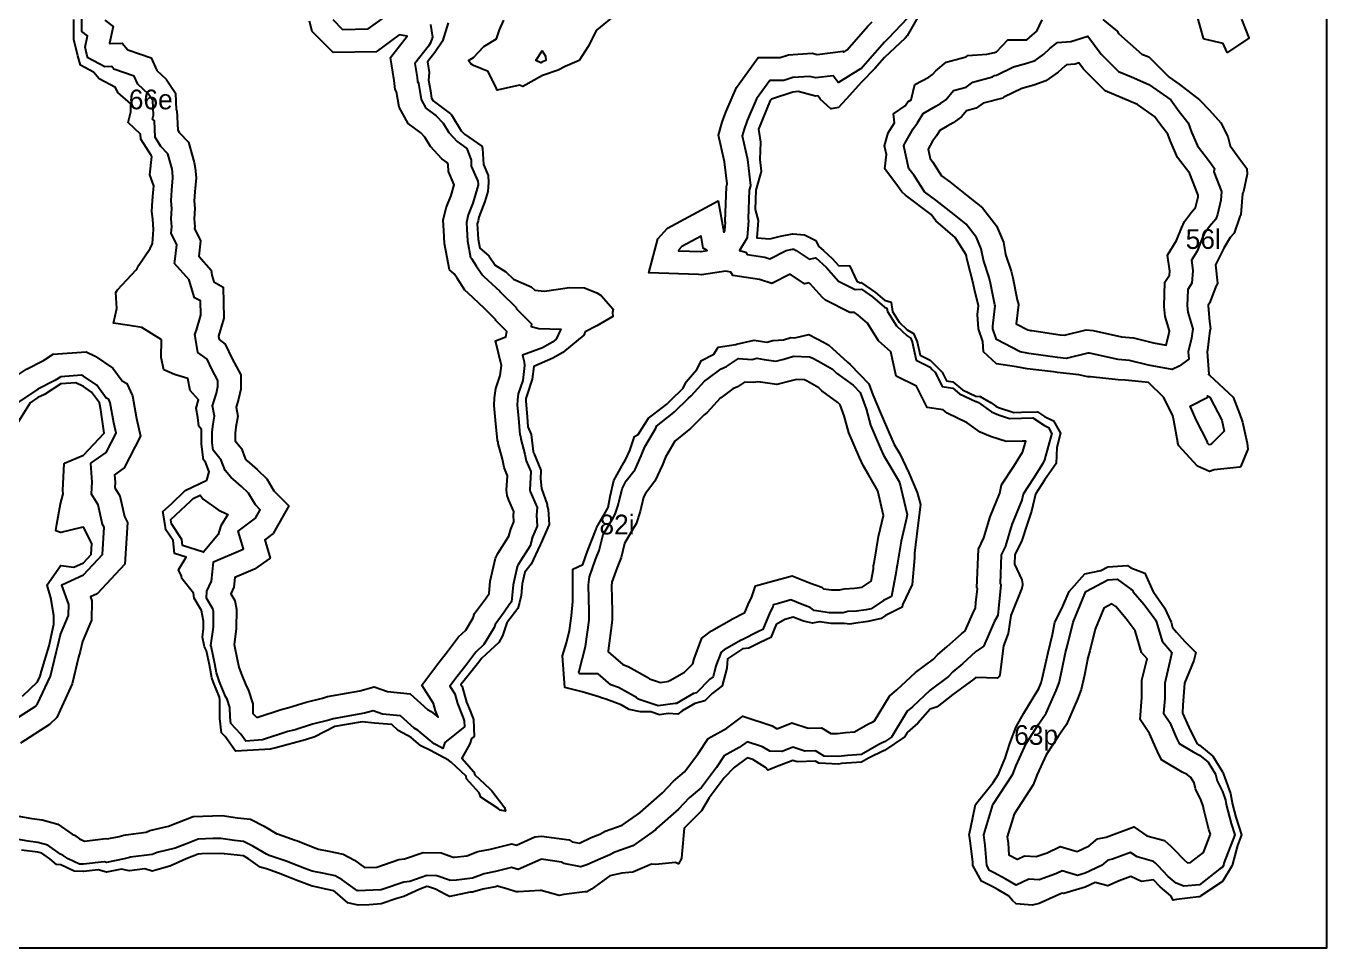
# Model space of a CAD drawing. Header units: millimetres. Extents: x 0 to 600, y 0 to 900.
# Drawn here: x 203.5 to 600, y 0 to 281 of the extents above; entities that cross this region are included whole.
import ezdxf
from ezdxf.enums import TextEntityAlignment as Align

# ---------------------------------------------------------------- set-up
doc = ezdxf.new("R2010")
doc.units = ezdxf.units.MM
for name, color, linetype in [('CORTE', 1, 'Continuous'), ('GRABADO', 5, 'Continuous'), ('HOJA', 8, 'Continuous')]:
    doc.layers.add(name, color=color, linetype=linetype)

msp = doc.modelspace()

# ---------------------------------------------------------------- linework, layer by layer
at = {"layer": 'CORTE'}
for points in [[(476.92, 286.51), (472.11, 277.95), (472.1, 277.94), (472.1, 277.94), (471.45, 277.25), (471.44, 277.25), (465.13, 271.38), (462.18, 267.98), (458.16, 263.82), (453.48, 258.72), (451.18, 256.18), (451.18, 256.18), (451.17, 256.17), (451.15, 256.16), (448.9, 255.7), (448.89, 255.7), (448.87, 255.7), (448.85, 255.71), (448.84, 255.71), (448.83, 255.72), (448.83, 255.72), (445.57, 258.72), (445.57, 258.72), (445.57, 258.73), (444.86, 259.67), (444.16, 259.58), (444.15, 259.58), (438.89, 260.97), (437.2, 260.86), (430.71, 258.71), (430.28, 258.32), (426.75, 249.5), (427.33, 245.6), (427.34, 245.6), (427.34, 245.58), (427.18, 240.25), (427.61, 236.69), (427.61, 236.68), (427.61, 236.67), (427.61, 236.67), (426, 230.98), (425.79, 225.02), (426.67, 221.75), (426.67, 221.74), (426.67, 221.73), (426.23, 216.4), (430.21, 216.13), (433.49, 216.91), (437.17, 217.65), (437.18, 217.66), (437.19, 217.66), (440.81, 217.34), (440.82, 217.34), (440.83, 217.33), (444.2, 215.58), (444.21, 215.57), (444.22, 215.56), (444.22, 215.55), (445.18, 213.79), (446.6, 212.52), (449.32, 210.04), (449.32, 210.04), (451.16, 208), (454.57, 207.85), (454.58, 207.85), (454.6, 207.85), (454.61, 207.84), (454.61, 207.84), (454.63, 207.83), (454.64, 207.81), (456.71, 203.26), (457.72, 202.75), (458.1, 202.77), (458.11, 202.77), (458.13, 202.76), (458.14, 202.75), (462.45, 199.73), (462.45, 199.72), (465.11, 197.41), (467.18, 196.79), (467.18, 196.79), (467.19, 196.78), (467.2, 196.78), (467.21, 196.77), (467.22, 196.75), (467.22, 196.74), (467.23, 196.73), (467.56, 193.97), (469.61, 190.69), (472.09, 188.43), (473.97, 187.26), (473.97, 187.25), (473.99, 187.24), (473.99, 187.23), (475.08, 184.71), (475.08, 184.71), (475.99, 180.64), (479.05, 179.11), (479.06, 179.11), (479.06, 179.11), (480.64, 177.57), (482.73, 175.48), (482.74, 175.47), (482.74, 175.46), (484.05, 172.86), (485.99, 172.56), (486.01, 172.56), (486.02, 172.55), (486.03, 172.55), (488.93, 170.09), (492.97, 168.17), (494.32, 168.04), (494.33, 168.03), (494.34, 168.03), (497.51, 166.23), (497.52, 166.23), (499.1, 165.09), (499.95, 164.74), (504.61, 163.19), (506.89, 163.25), (511.7, 163.37), (511.72, 163.37), (511.74, 163.36), (513.9, 161.92), (516.69, 160.67), (516.69, 160.66), (516.7, 160.66), (516.71, 160.65), (518.79, 156.94), (518.79, 156.93), (518.8, 156.91), (518.8, 156.9), (517.64, 152.54), (517.5, 147.64), (517.5, 147.63), (517.5, 147.62), (517.49, 147.61), (513.93, 142.58), (511.14, 138.35), (509.96, 133.07), (508.65, 129.11), (508.65, 129.11), (506.97, 124.16), (506.97, 124.15), (504.92, 119.84), (504.8, 117), (506.96, 112.21), (506.97, 112.21), (506.97, 112.2), (507.22, 110.95), (507.22, 110.95), (507.25, 110.61), (507.25, 110.61), (507.25, 110.59), (507.25, 110.59), (506.97, 109.63), (506.97, 109.63), (503.62, 101.32), (502.8, 95.8), (502.8, 95.79), (501.47, 92.06), (500.3, 83.21), (500.3, 83.21), (500.19, 82.8), (500.19, 82.79), (500.18, 82.78), (500.17, 82.77), (500.17, 82.77), (499.97, 82.6), (499.57, 82.23), (499.57, 82.22), (499.56, 82.22), (499.55, 82.21), (499.53, 82.21), (499.52, 82.21), (492.98, 82.4), (492.34, 81.88), (492.34, 81.88), (486.03, 77.29), (481.2, 73.5), (481.19, 73.5), (481.18, 73.49), (479.06, 72.79), (475.32, 68.53), (475.32, 68.52), (472.1, 65.7), (471.22, 64.26), (471.21, 64.25), (471.2, 64.24), (465.11, 60.19), (465.1, 60.19), (460.29, 57.83), (458.14, 56.6), (458.14, 56.6), (458.12, 56.59), (458.11, 56.59), (452.05, 56.18), (451.14, 56.06), (451.13, 56.06), (445.17, 56.31), (445.16, 56.31), (445.15, 56.31), (445.14, 56.32), (444.14, 56.91), (438.53, 56.75), (438.52, 56.75), (438.51, 56.75), (437.19, 57.18), (431.59, 54.97), (430.24, 54.37), (429.65, 54.19), (429.65, 54.19), (429.64, 54.18), (429.62, 54.18), (429.61, 54.19), (429.6, 54.19), (429.59, 54.2), (429.58, 54.2), (429.58, 54.21), (428.94, 54.98), (425.05, 57.4), (423.26, 57.98), (419.3, 54.98), (416.33, 51.81), (411.76, 45.74), (409.37, 41.79), (409.37, 41.78), (409.36, 41.78), (404.08, 36.48), (403.39, 28.55), (403.27, 27.25), (403.27, 27.24), (403.26, 27.23), (403.26, 27.22), (402.4, 25.64), (402.4, 25.63), (402.39, 25.63), (402.38, 25.62), (402.37, 25.61), (402.37, 25.61), (402.36, 25.61), (402.34, 25.6), (402.33, 25.6), (402.32, 25.61), (402.31, 25.61), (401.43, 26), (395.37, 25.4), (395.36, 25.4), (394.12, 25.52), (388.42, 23.09), (388.42, 23.09), (388.41, 23.09), (385.1, 22.79), (381.45, 21.96), (375.88, 17.93), (375.88, 17.93), (374.49, 17.16), (374.48, 17.15), (374.47, 17.15), (374.46, 17.15), (373.88, 17.15), (367.49, 16.26), (366.04, 16), (366.02, 16), (360.5, 17.55), (360.22, 17.53), (353.54, 17.13), (352.93, 17.11), (352.92, 17.11), (352.91, 17.11), (350.34, 17.93), (347.24, 18.82), (346.59, 18.66), (342.79, 17.92), (339.62, 16.96), (339.61, 16.96), (338.88, 16.96), (332.65, 15.69), (332.64, 15.69), (332.62, 15.69), (332.61, 15.69), (332.6, 15.69), (331.39, 16.33), (328.29, 17.93), (326.21, 18.67), (325.67, 18.69), (323.51, 17.93), (318.72, 15.67), (318.71, 15.67), (316.56, 15.07), (311.74, 13.43), (311.73, 13.43), (308.12, 13.14), (304.75, 13), (304.74, 13), (301.6, 13.77), (301.6, 13.77), (301.58, 13.78), (297.73, 17.12), (297.33, 17.37), (294.95, 17.92), (291.38, 18.7), (290.8, 18.81), (290.79, 18.81), (290.78, 18.82), (285.9, 20.7), (283.81, 21.51), (280.49, 22.78), (276.84, 24.07), (274.93, 24.64), (274.92, 24.64), (274.91, 24.65), (271.39, 27.19), (270.32, 27.81), (269.87, 28.05), (264.03, 28.66), (264.03, 28.66), (262.92, 28.82), (257.09, 28.69), (255.97, 28.64), (252.33, 27.19), (249.01, 25.64), (249.01, 25.64), (247.34, 24.98), (242.03, 23.4), (242.03, 23.4), (242.02, 23.39), (242, 23.39), (241.99, 23.4), (239.71, 24.13), (235.04, 23.49), (235.03, 23.49), (232.68, 24.05), (228.09, 23.08), (228.08, 23.08), (228.06, 23.08), (228.05, 23.08), (225.51, 23.79), (221.1, 23.28), (221.1, 23.28), (218.25, 23.4), (218.24, 23.4), (218.22, 23.41), (214.11, 25.34), (212.83, 25.47), (212.83, 25.47), (212.82, 25.47), (212.81, 25.47), (212.79, 25.48), (210.76, 27.2), (208.39, 28.87), (207.14, 29.21), (202.17, 29.83)], [(200.78, 40.29), (205.28, 39.44), (208.51, 39.04), (213.25, 37.73), (217.58, 34.69), (218.28, 34.37), (219.89, 33.3), (221.39, 32.6), (227.89, 33.36), (228.28, 33.25), (231.96, 34.02), (233.31, 34.33), (234, 34.53), (240.17, 35.29), (241.25, 35.76), (246.93, 37.1), (249.85, 38.22), (254.48, 40.07), (260.35, 40.31), (263.35, 40.38), (267.98, 39.7), (271.92, 39.29), (276.09, 37.12), (280.03, 34.82), (280.18, 34.76), (283.01, 33.8), (285.57, 32.89), (286.32, 32.61), (291.08, 30.76), (292.72, 30.13), (295.78, 29.54), (300.22, 28.57), (303.6, 26.74), (306.73, 24.51), (310.41, 24.66), (317.16, 26.92), (318.88, 27.13), (324.58, 29.14), (330.03, 28.96), (333.75, 27.64), (334.17, 27.65), (337.91, 28.13), (341.25, 29.4), (345.1, 30.14), (351.64, 31.72), (353, 31.34), (358.57, 33.87), (360.65, 34.07), (369.09, 32.92), (369.98, 32.38), (372.22, 31.98), (375.82, 33.62), (378.45, 34.69), (380.05, 35.57), (385.2, 37.43), (390.61, 41.18), (390.69, 41.28), (397.52, 47.33), (400.82, 50.8), (404.23, 53.73), (408.24, 59.07), (411.46, 63.83), (417.08, 66.96), (421.95, 70.64), (430.95, 67.73), (432.27, 66.92), (432.69, 66.91), (436.94, 68.59), (441.94, 66.99), (445.95, 67.11), (448.85, 65.41), (450.83, 65.33), (453.23, 65.63), (456.05, 65.83), (460.12, 68.16), (461.61, 68.89), (462.11, 69.23), (466.68, 76.7), (468.94, 78.69), (474.56, 83.96), (480.05, 88.06), (481.27, 89.3), (484.28, 91.84), (488.58, 95.76), (489.77, 96.61), (492.49, 102.83), (492.89, 103.51), (493.03, 105.24), (493.45, 109.46), (493.32, 109.75), (493.81, 121.56), (495.45, 125.01), (497.34, 131.42), (500.27, 138.56), (500.84, 141.14), (504.58, 146.79), (507.25, 151.05), (507.36, 151.26), (508.21, 154.49), (507.07, 154.46), (502.2, 154.34), (497.49, 155.89), (494.36, 157.21), (490.38, 160.06), (484.24, 162.99), (483.01, 164.02), (478.12, 164.76), (474.87, 171.25), (468.72, 174.31), (467.08, 181.65), (463.35, 185.06), (459.98, 190.44), (457.16, 192.89), (456.02, 193.69), (454.63, 193.63), (447.22, 197.38), (446.22, 198.24), (442.4, 202.46), (442.1, 202.73), (440.74, 202.45), (436.42, 205.33), (430.8, 202.49), (427.09, 203.69), (418.92, 204.93), (418.34, 205.95), (416.85, 206.31), (409.36, 205.17), (408.51, 205.28), (393.3, 205.79), (396.08, 216.1), (399.04, 219.39), (414.44, 227.73), (416.15, 218.13), (416.48, 218.68), (416.68, 221.11), (416.61, 221.36), (416.98, 232.05), (417.21, 232.88), (416.41, 239.58), (414.58, 247.75), (415.74, 251.62), (416.78, 254.7), (420.07, 262.22), (426.67, 271.38), (433.38, 271.39), (435.86, 272.21), (443.07, 272.66), (444.61, 272.25), (452.52, 273.28), (452.73, 273.01), (453.76, 273.67), (460.08, 280.96), (461.44, 282.23)], [(332.18, 281.95), (330.44, 276.31), (328.12, 272.87), (325.94, 270.06), (326.45, 266.8), (326.23, 264.5), (326.76, 261.21), (327.11, 259.02), (327.59, 258.15), (332.86, 254.24), (333.19, 253.89), (336.16, 249.07), (337.14, 248), (342.41, 244.33), (342.66, 243.6), (342.94, 238.75), (344.36, 235.44), (344.52, 233.33), (344.31, 230.53), (343.37, 227.52), (341.49, 222.67), (341.35, 221.62), (341.02, 220.73), (341.32, 216.01), (341.83, 213.22), (344.63, 210.9), (346.49, 208.05), (349.76, 206.01), (352.15, 203.87), (357.52, 201.48), (358.56, 200.44), (361.58, 200.18), (369.19, 201.25), (373.72, 201.15), (377.53, 199.7), (378.85, 198.86), (382.48, 194.69), (382.25, 193.65), (382.36, 192.46), (377.47, 189.64), (373.95, 187.74), (373.51, 186.75), (367.12, 181.45), (364.04, 179.78), (358.3, 177.21), (357.84, 173.32), (356.14, 168.32), (355.88, 167.43), (355.84, 166.64), (356.22, 161.87), (356.5, 158.86), (357.53, 156.44), (358.13, 151.26), (358.22, 150.91), (358.25, 150.76), (360.48, 145.6), (360.31, 142.93), (360.59, 140), (362.41, 135.19), (362.41, 134.62), (362.69, 133.6), (362.95, 129.05), (360.42, 123.31), (360.31, 123.04), (360.27, 122.88), (357.51, 117.01), (355.55, 114.5), (354.74, 111.02), (354.4, 107.44), (353.92, 105.28), (353.45, 103.5), (350.12, 99.1), (348.76, 95.1), (347.59, 93.11), (342.42, 88.3), (341.14, 86.57), (336.64, 81), (336.1, 80.28), (336.47, 79.69), (337.82, 74.92), (338.87, 72.23), (339.94, 69.59), (340.12, 64.45), (339.33, 63.82), (338.79, 62.24), (336.37, 57.83), (340, 53.67), (340.33, 52.8), (344.79, 48.63), (345.45, 47.91), (349.18, 43.13), (349.36, 42.81), (349.71, 41.74), (348.07, 42), (347.38, 42.46), (342.1, 45.95), (341.64, 47.3), (337.78, 51.51), (337.66, 52.36), (333.06, 56.6), (332.33, 57.21), (326.82, 60.2), (323.84, 61.63), (320.88, 64.13), (316.96, 66.29), (314.98, 68.06), (309.71, 68.54), (306.02, 68.93), (297.65, 67.54), (291.57, 64.31), (288.69, 63.4), (279.72, 61.01), (278.32, 60.67), (277.98, 60.59), (276.29, 60.53), (267.42, 59.93), (267.42, 59.93), (264.19, 64.48), (263.14, 65.59), (262.61, 69.93), (262.57, 74.92), (262.56, 75.55), (262.52, 76.43), (260.7, 80.89), (260.19, 82.37), (259.42, 86.34), (258.51, 90.55), (257.96, 91.75), (257.3, 94.77), (257.67, 97.37), (257.68, 99.59), (257.04, 102.87), (254.81, 106.56), (254.58, 108.14), (251.05, 112.65), (250.93, 113.26), (249.97, 115.19), (252.33, 119.07), (248.75, 120.18), (248.35, 124.14), (246.13, 127.46), (245.85, 129.43), (245.29, 132.99), (247.88, 135.4), (252.06, 139.39), (258.64, 142.54), (259.36, 145.09), (258.26, 148.03), (257.64, 148.81), (257.02, 153.51), (257.01, 158.05), (256.25, 159), (255.89, 161.65), (255.38, 164.54), (256.14, 167.06), (253.57, 169.86), (252.83, 173.54), (248.77, 174.77), (245.58, 176.16), (244.74, 179.9), (244.84, 185.32), (244.76, 185.47), (238.81, 189.05), (235.07, 189.7), (230.22, 190.39), (231.21, 194.87), (230.92, 199.74), (231.44, 200.57), (237.15, 206.66), (237.43, 207.03), (237.97, 208.08), (241.33, 213.2), (242.13, 214.73), (242.38, 218.94), (242.16, 222.09), (241.85, 224.49), (242.11, 227.83), (242.26, 230.18), (242.45, 232.23), (241.29, 235.65), (241.84, 241.18), (241.81, 241.32), (241.77, 241.36), (238.55, 246.5), (238.48, 247.96), (234.67, 251.58), (235.45, 254.82), (235.45, 257.3), (231.54, 260.7), (230.78, 262.24), (225.84, 264.83), (224.14, 266.92), (220.19, 269.06), (219.29, 271.91), (218.1, 276.89), (218.07, 277.38), (218.07, 278.06), (218.07, 283)], [(227.54, 282.75), (230.06, 280.82), (228.99, 275.72), (229.2, 275.61), (232.89, 275.79), (234.53, 273.74), (241.68, 271.27), (243.39, 267.4), (246.29, 264.77), (249.06, 260.48), (249.31, 255.45), (249.52, 255.26), (249.78, 249.26), (250.24, 248.53), (253.02, 245.54), (254.76, 239.36), (255.11, 237.62), (255.36, 234.68), (254.97, 230.45), (254.8, 227.73), (254.96, 225.39), (254.79, 222.22), (254.95, 219.76), (254.93, 219.28), (256.74, 215.5), (256.17, 210.79), (260.01, 206.53), (260.14, 205.06), (260.76, 202.96), (263.65, 201.43), (263.81, 191.92), (262.21, 186.44), (262.38, 185.39), (264.22, 184.05), (266.4, 179.58), (268.97, 174.7), (269.06, 170.33), (268.31, 167.27), (267.57, 164.82), (268.06, 162.08), (267.5, 158.67), (267.29, 156.86), (267.29, 154.56), (269.18, 152.17), (270.32, 149.13), (270.89, 148.46), (274, 145.84), (276.91, 142.93), (279.03, 139.34), (283.66, 134.7), (278.87, 126.32), (276.29, 124.35), (277.92, 118.8), (273.22, 115.43), (267.18, 112.86), (266.87, 109.99), (265.94, 107.89), (267.14, 105.91), (267.66, 103.24), (267.63, 97.27), (266.96, 92.52), (267.94, 87.99), (268.4, 85.6), (269.08, 83.6), (270.62, 79.85), (271.27, 78.79), (272.68, 74.39), (272.71, 71.47), (273.83, 70.3), (274.24, 70.33), (281.35, 72.66), (283.6, 73.25), (288.92, 74.95), (293.85, 76.15), (295.39, 76.65), (305.23, 78.38), (309.61, 79.55), (313.69, 78.12), (320.59, 77.49), (325.91, 72.72), (327.04, 72.1), (329.14, 70.33), (328.37, 72.3), (327.73, 74.54), (324.21, 80.12), (329.35, 87.04), (332.03, 90.36), (335.35, 94.83), (337.58, 96.9), (339.77, 100.62), (340.2, 101.91), (343.6, 106.38), (344.68, 107.99), (345.03, 111.75), (346.36, 117.48), (346.57, 118.78), (347.37, 120.21), (350.67, 125.47), (351.29, 127.65), (352.25, 129.82), (352.13, 131.93), (352.2, 132.98), (350.7, 136.5), (350.16, 137.9), (350.01, 139.55), (350.29, 143.93), (349.22, 146.4), (348.73, 148.98), (347.46, 153.72), (347.41, 154.18), (347.19, 154.69), (346.61, 160.89), (346.25, 165.34), (346.36, 167.68), (346.72, 170.47), (348.08, 174.47), (348.43, 177.49), (346.57, 185.06), (349.77, 186.25), (350.06, 187.85), (346.73, 191.18), (346.63, 191.55), (343.28, 194.89), (343.14, 195.03), (338.26, 199.53), (337.24, 200.51), (334.9, 204.11), (334.03, 205.44), (332.59, 206.64), (331.11, 214.7), (330.86, 218.66), (330.7, 221.76), (331.6, 225.53), (333.07, 229.31), (334.07, 232.54), (332.34, 236.61), (332.21, 238.72), (332.03, 239.26), (330.28, 240.48), (326.78, 244.3), (325.07, 247.08), (323.85, 248.39), (320, 251.25), (317.24, 256.26), (316.48, 260.92), (316.01, 261.64), (315.75, 264.4), (314.66, 271.41), (319.66, 277.86), (317.23, 278.27), (310.21, 273.11), (297.18, 272.88), (290.73, 279.33), (289.94, 282.46)], [(381.83, 283.37), (377.39, 279.7), (374.88, 274.76), (372.14, 270.43), (367.88, 268.6), (365.72, 267.56), (360.91, 265.84), (354.94, 262.52), (353.9, 262.99), (347.12, 261.43), (346.87, 261.89), (344.4, 267.13), (339.93, 268.94), (339.14, 269.41), (338.36, 270.51), (339.92, 271.4), (343.08, 274.76), (346.87, 277.09), (347.85, 279.78), (349.11, 282.76)], [(531.71, 282.91), (536.1, 279.36), (536.44, 278.72), (543.53, 272.4), (545.68, 271.56), (551.86, 265.43), (554.94, 263.24), (561.15, 258.45), (564.21, 255.37), (567.69, 251.47), (569.82, 247.25), (570.53, 244.49), (573.48, 240.42), (575.59, 237.51), (575.65, 235.86), (574.54, 230.49), (574.23, 229.93), (573.74, 223.53), (573.71, 223.36), (573.49, 222.91), (571.69, 217.89), (570.52, 216.53), (568.55, 213.28), (566.74, 209.57), (566.04, 208.23), (566.65, 202.62), (566.01, 201.26), (564.23, 196.54), (563.83, 195.94), (563.82, 195.66), (564.23, 190.94), (564.51, 188.68), (564.44, 188.51), (564.23, 187.33), (563.61, 182.17), (563.5, 181.71), (564.04, 174.87), (563.9, 174.76), (564.2, 174.59), (571.42, 167.82), (573.49, 162.57), (574.07, 160.83), (574.25, 160.25), (575.65, 153.85), (575.87, 152.04), (573.78, 146.83), (573.68, 146.65), (573.44, 146.55), (565.66, 145.67), (564.15, 145.2), (560.55, 146.8), (554.83, 153.07), (554.58, 153.81), (554.51, 154.06), (553.34, 160.79), (552.98, 162.17), (550.32, 167.73), (545.6, 172.35), (538.52, 173.06), (536.37, 173.11), (527.95, 174.04), (527.11, 174.07), (524.36, 174.67), (517.85, 175.41), (516.64, 175.59), (508.59, 176.52), (505.34, 177.12), (499.3, 178.07), (495.33, 181.68), (495.09, 184.84), (493.85, 188.68), (493.5, 193.03), (493.81, 195.66), (492.62, 200.65), (492.23, 202.61), (490.43, 209.26), (490.32, 209.58), (490, 211.28), (486.74, 216.52), (480.76, 221.63), (479.43, 223.49), (471.51, 229.46), (470.44, 230.46), (469.16, 232.23), (465.28, 237.46), (465.77, 241.78), (465.11, 244.46), (466.31, 248.38), (468.23, 251.44), (467.87, 254.18), (471.5, 256.63), (472.26, 257.88), (473.26, 258.45), (474.45, 263.19), (478.64, 265.43), (479.75, 266.19), (480.76, 267.31), (483.98, 269.99), (490.04, 271.6), (490.57, 272.02), (496.35, 272.41), (498.7, 272.88), (499.29, 273.06), (502.75, 276.79), (508.57, 276.79), (510.13, 278.17), (511.59, 279.36), (513.16, 282.88)], [(574, 283.01), (576.15, 277.32), (576.15, 277.32), (576.16, 277.3), (576.16, 277.3), (576.16, 277.28), (576.15, 277.27), (576.15, 277.26), (576.15, 277.26), (576.14, 277.24), (569.67, 272.86), (569.66, 272.86), (569.66, 272.86), (569.64, 272.85), (569.62, 272.85), (569.61, 272.86), (569.6, 272.86), (569.59, 272.86), (569.59, 272.87), (569.58, 272.87), (569.57, 272.89), (568.39, 275.65), (562.64, 276.98), (562.63, 276.99), (562.62, 276.99), (562.61, 277), (562.51, 277.09), (562.5, 277.1), (562.38, 277.25), (562.38, 277.26), (562.37, 277.27), (560.55, 283.78)], [(200.06, 173.97), (203.65, 176.39), (208.86, 179.02), (211.86, 180.96), (221.92, 181.68), (224.6, 180.32), (230.05, 176.67), (232.82, 172.88), (234.23, 172.06), (235.97, 168.25), (237.2, 161.39), (238.44, 156), (233.46, 146.28), (230.55, 144.22), (230.71, 141.99), (230.61, 140.19), (232.11, 137.81), (233.53, 131.48), (234.43, 129.7), (233.64, 116.95), (225.24, 107.96), (223.17, 107), (223.59, 105.84), (223.48, 99.88), (220.75, 93.39), (220.07, 90.34), (219.55, 88.59), (217.62, 80.55), (212.89, 70.23), (210.66, 68.11), (201.9, 62.39)], [(202.49, 76.74), (207.09, 81.12), (207.88, 82.85), (208.26, 84.39), (208.26, 84.39), (210.56, 92.1), (212.01, 98.64), (212.05, 101.34), (211.11, 106.68), (210.01, 110.58), (210.01, 110.59), (210, 110.6), (210, 110.61), (210.01, 110.62), (210.01, 110.63), (210.01, 110.64), (214.07, 116.5), (214.07, 116.5), (214.08, 116.51), (214.09, 116.52), (214.11, 116.52), (214.12, 116.53), (214.13, 116.53), (218.16, 116.06), (221.05, 117.4), (223.38, 119.89), (223.59, 123.26), (221.06, 128.26), (220.41, 128.11), (214.15, 126.64), (214.14, 126.64), (214.11, 126.64), (214.1, 126.64), (212.65, 127.14), (212.64, 127.15), (212.62, 127.16), (212.61, 127.18), (212.61, 127.18), (212.61, 127.2), (212.61, 127.21), (212.89, 129.13), (212.89, 129.13), (214.05, 135.37), (214.05, 135.37), (214.86, 138.39), (214.8, 139.38), (214.8, 139.39), (215.22, 147.65), (215.22, 147.66), (215.22, 147.66), (215.22, 147.67), (215.23, 147.68), (215.23, 147.69), (215.25, 147.7), (215.26, 147.71), (221.05, 150.21), (227.4, 156.93), (226.35, 163.97), (225.94, 166.14), (223.54, 169.43), (221.06, 171.09), (218.76, 172.26), (214.15, 171.93), (209.16, 168.71), (209.16, 168.71), (207.19, 167.72), (204.81, 166.11), (200.25, 158.87)]]:
    msp.add_lwpolyline(points, dxfattribs=at)
for points in [[(551.84, 187.11), (551.96, 188.07), (550.65, 192.4), (550.38, 195.47), (550.62, 202.89), (552.02, 204.99), (552.12, 206.21), (551.38, 211.11), (554.18, 215.57), (555.66, 219.35), (556.63, 221.35), (558.73, 224.22), (559.95, 225.63), (560.73, 228.93), (560.76, 229.42), (558.24, 235.89), (558.25, 235.98), (554.48, 240.89), (552.2, 246.04), (551.48, 248.04), (549.35, 250.76), (547.47, 253.39), (542.26, 257.01), (537.67, 258.99), (532.45, 261.17), (525.81, 267.82), (524.43, 269.7), (523.31, 269.36), (520.58, 269.12), (520.1, 268.74), (518.07, 266.94), (514.36, 264.23), (510.63, 262.95), (506.96, 261.96), (501.52, 259.24), (501.26, 259.03), (495.19, 257.46), (493.13, 255.92), (490.15, 255.15), (488.65, 253.32), (486.05, 251.42), (484.22, 250.41), (482.01, 249.14), (481.02, 247.54), (479.77, 245.86), (478.44, 243.47), (479.04, 240.55), (479.91, 239.49), (482.58, 235.29), (485.04, 233.44), (490.68, 228.98), (495.03, 225.55), (499.25, 220.11), (501.38, 215.1), (502.08, 211.32), (503.73, 206.31), (504.3, 204.21), (505.62, 197.5), (505.96, 196.07), (505.26, 190.18), (508.81, 188.35), (509.62, 188.2), (510.08, 188.15), (518.74, 186.89), (520.05, 186.74), (526.61, 188.37), (528.76, 188.16), (537.42, 186.23), (540.99, 185.94), (547.09, 184.45), (551, 183.72), (551.84, 187.11)], [(386.26, 148.72), (387.52, 151.56), (389.02, 155.84), (390.12, 156.48), (393.23, 161.48), (394.88, 162.7), (398.85, 165.73), (399.91, 166.86), (403.79, 170.63), (404.72, 172.53), (408.01, 176.26), (409.43, 179.06), (413.19, 180.97), (414.49, 183.12), (419.86, 183.9), (420.02, 184), (420.08, 184), (425.49, 185.27), (429.29, 184.66), (431.12, 185.12), (434.39, 185.32), (436.62, 186), (437.85, 185.94), (442.14, 186.91), (446.78, 184.56), (448.24, 183.73), (453.84, 178.5), (454.7, 177.86), (460.43, 171.96), (461.65, 168.56), (464.19, 162.61), (466.42, 157.41), (468.14, 153.47), (469.81, 150.6), (472.62, 144.85), (475.15, 138.81), (476.08, 135.18), (475.32, 128.75), (474.32, 120.32), (474.35, 119.87), (474.29, 118.88), (473.59, 110.76), (470.68, 104.58), (470.55, 103.9), (465.47, 101.31), (464.12, 100.41), (460.08, 99.5), (455.74, 98.91), (454.55, 98.72), (452.9, 98.9), (448.89, 98.91), (445.35, 99.44), (443.26, 99.02), (440.46, 99.58), (437.37, 100.84), (434.82, 100.14), (432.13, 98.63), (430.49, 94.65), (427.25, 93.11), (423.84, 91.39), (421.9, 91.16), (417.36, 88.1), (417.16, 85.24), (415.74, 79.85), (412.6, 77.53), (410.41, 75.27), (407.38, 74.5), (403.51, 72.32), (402.2, 71.27), (399.22, 71.41), (396.58, 71.06), (393.98, 71.93), (390.82, 71.99), (387.36, 72.68), (384.88, 74.07), (380.27, 75.78), (378.96, 76.22), (378.09, 76.5), (373.07, 78.1), (367.77, 79.34), (367.03, 89.04), (368.24, 92.98), (369.17, 96.77), (369.77, 101.19), (370.19, 105.59), (370.19, 108.01), (370.21, 115.47), (373.2, 116.88), (374.61, 120.91), (377.29, 127.66), (377.38, 128.01), (377.84, 128.78), (380.97, 134.28), (381.51, 137.61), (382.64, 142.46), (385.69, 147.97), (386.26, 148.72)], [(385.42, 86.35), (387.08, 85.74), (393.26, 82.28), (393.59, 82.05), (396.88, 80.95), (399.39, 81.28), (399.77, 81.51), (404.23, 84.03), (406.72, 86.61), (407.11, 88.09), (409.48, 94.39), (412.42, 96.7), (418.49, 100.13), (418.67, 100.2), (422.62, 102.19), (423.94, 105.41), (424.6, 106.68), (425.81, 110.35), (431, 111.78), (437.07, 113.46), (442.64, 111.18), (446.04, 109.94), (446.61, 109.48), (448.97, 109.13), (451.58, 109.12), (452.91, 109.5), (456.03, 109.62), (458.34, 109.94), (458.34, 109.94), (461.07, 111.76), (461.78, 115.58), (461.83, 116.41), (462.09, 117.84), (463.38, 125.35), (464.89, 131.84), (463.17, 139.32), (460.34, 144.04), (458.61, 147.01), (457.53, 149.48), (454.31, 157.01), (452.87, 162.15), (451.67, 165.48), (450.98, 166.19), (446.07, 169.83), (445.11, 170.73), (441.57, 172.72), (440.77, 173.17), (438.3, 173.29), (436.31, 172.69), (432.37, 171.73), (427.4, 172.43), (426.52, 172.57), (425.31, 172.28), (422.51, 172.48), (420.34, 171.05), (418.98, 170.44), (415.24, 167.68), (415.07, 167.55), (411.1, 163.23), (410.2, 162.43), (406.02, 158.36), (405.06, 157.45), (401.28, 154.5), (398.41, 149.61), (397.46, 147.27), (395.22, 142.22), (392.36, 138.48), (391.76, 137.4), (390.73, 132.99), (389.46, 129.31), (388.5, 127.6), (385.95, 123.3), (384.89, 119.03), (383.67, 115.97), (382.1, 111.47), (381.96, 110.37), (382.21, 102.61), (382.21, 100.24), (382.1, 99.09), (380.97, 90.51), (380.91, 90.26), (385.42, 86.35)], [(561.13, 15.63), (560.87, 15.55), (554.14, 14.78), (553.1, 14.54), (552.42, 15.89), (549.16, 18.61), (547.13, 20.76), (543.49, 20.27), (540.18, 21.75), (536.7, 20.47), (533.22, 18.9), (529.31, 19.92), (526.27, 18.52), (519.81, 16.57), (519.28, 16.72), (517.48, 15.87), (512.33, 13.59), (510.18, 13.03), (505.3, 13.42), (504.18, 14.42), (502.96, 15.88), (499.75, 17.77), (498.33, 18.51), (494.69, 20.34), (492.12, 25.18), (492.04, 26.16), (491.32, 31.95), (491.02, 34.06), (491.01, 34.47), (491.32, 36.29), (492.87, 43.75), (498.3, 50.47), (499.95, 53.02), (501.9, 57.8), (503.38, 62.27), (505.26, 67.42), (507.64, 71.54), (512.24, 79.07), (512.93, 80.78), (513.2, 82.07), (515, 90.04), (516.35, 95.52), (517.07, 99.31), (519.21, 103.44), (521.45, 108.59), (526.2, 113.99), (531.05, 115.03), (533.19, 116.2), (539.2, 116.55), (540.22, 115.8), (544.48, 114.24), (547.04, 108.58), (547.13, 108.48), (547.22, 108.36), (550.45, 103.61), (552.48, 99.31), (552.96, 97.69), (554.18, 96.29), (556.69, 93.41), (560.01, 90.05), (559.38, 87.62), (556.6, 80.75), (556.1, 74.02), (555.96, 71.52), (557.95, 67.26), (560.3, 62.29), (560.87, 61.95), (561.14, 61.82), (565.24, 58.45), (568.13, 53.7), (568.36, 53.32), (568.51, 53.01), (570.64, 47.06), (571.25, 43.74), (572.22, 39.91), (573.91, 34.46), (572.7, 31.24), (571.15, 25.17), (568.12, 20.29), (561.59, 15.87), (561.13, 15.63)], [(564.47, 34.68), (564.04, 36.08), (562.48, 42.24), (562.3, 43.17), (561.68, 44.92), (559.94, 48.48), (559.48, 50.28), (558.47, 51.94), (557.35, 52.87), (555.88, 53.57), (549.54, 57.38), (548.33, 59.92), (547.81, 61.03), (545.93, 65.38), (543.05, 69.67), (543.61, 76.29), (543.61, 81.57), (545.16, 88.11), (543.51, 90), (541.53, 96.64), (538.76, 100.29), (535.62, 104.05), (534.43, 104.92), (531.97, 103.58), (529.34, 97.12), (527.69, 90.58), (527.14, 88.45), (526.06, 83.14), (525.13, 78.73), (523.94, 75.8), (520.61, 68.11), (518.04, 64.43), (514.45, 58.91), (511.7, 52.82), (510.45, 49.77), (504.64, 40.78), (502.56, 33.87), (502.81, 31.91), (503.07, 28.41), (505.57, 27.1), (505.66, 27.04), (507.84, 28.09), (511.34, 27.83), (514.68, 29.03), (518.67, 30.92), (523.9, 29.42), (527.55, 31.11), (530.11, 33.23), (532.71, 33.78), (541.19, 36.96), (545.13, 34.17), (550.45, 32.74), (552.45, 31.05), (553.48, 30), (556.38, 26.93), (557.54, 25.96), (558.42, 26.05), (562.38, 29.13), (564.47, 34.68)]]:
    msp.add_lwpolyline(points, close=True, dxfattribs=at)
at = {"layer": 'GRABADO'}
for points in [[(297.05, 282.92), (300.03, 279.93), (307.86, 280.07), (315.28, 285.52)], [(472.1, 283.27), (466.37, 277.24), (466.36, 277.24), (465.13, 276.09), (458.57, 268.53), (458.16, 268.07), (458.16, 268.07), (458.15, 268.06), (458.14, 268.05), (458.13, 268.05), (458.12, 268.05), (457.84, 267.96), (451.17, 263.72), (451.16, 263.72), (451.15, 263.71), (451.14, 263.71), (451.12, 263.71), (451.11, 263.71), (451.09, 263.72), (451.08, 263.73), (449.5, 265.83), (444.16, 265.13), (444.15, 265.13), (444.14, 265.13), (442.38, 265.6), (437.2, 265.28), (434.52, 264.39), (434.5, 264.38), (430.26, 264.38), (426.18, 258.73), (423.32, 252.18), (422.41, 249.49), (421.81, 247.49), (423.32, 240.78), (423.32, 240.78), (423.39, 240.35), (423.39, 240.34), (423.39, 240.34), (423.38, 240.25), (424.33, 232.34), (424.33, 232.33), (424.33, 232.31), (424.33, 232.31), (423.95, 230.98), (423.64, 222.16), (423.75, 221.75), (423.76, 221.74), (423.76, 221.73), (423.32, 216.47), (423.32, 216.46), (423.32, 216.45), (423.32, 216.44), (420.94, 212.52), (422.89, 212.04), (422.91, 212.04), (422.92, 212.03), (422.93, 212.02), (423.3, 211.35), (428.7, 210.52), (428.71, 210.52), (430.21, 210.04), (435.17, 212.54), (435.18, 212.54), (437.17, 212.95), (437.18, 212.95), (437.19, 212.95), (437.48, 212.92), (437.49, 212.92), (438.23, 212.54), (438.23, 212.54), (442.18, 209.9), (444.14, 210.31), (444.15, 210.31), (444.17, 210.31), (444.19, 210.31), (444.21, 210.3), (447.35, 207.43), (451.12, 203.26), (451.14, 203.24), (451.15, 203.24), (451.16, 203.23), (456.17, 200.7), (458.1, 200.77), (458.11, 200.77), (458.12, 200.77), (458.13, 200.76), (458.14, 200.76), (461.47, 198.42), (465.11, 195.26), (465.86, 195.03), (465.87, 195.02), (465.88, 195.01), (465.89, 195.01), (465.89, 195), (465.9, 194.99), (465.9, 194.98), (465.91, 194.97), (466.03, 193.97), (468.78, 189.58), (472.09, 186.56), (473.01, 185.98), (473.01, 185.98), (473.02, 185.97), (473.03, 185.97), (473.04, 185.95), (473.57, 184.72), (473.57, 184.71), (474.83, 179.09), (479.05, 176.99), (479.06, 176.98), (479.06, 176.98), (479.72, 176.34), (480.58, 175.48), (480.58, 175.48), (480.59, 175.47), (482.75, 171.14), (485.99, 170.65), (486.01, 170.65), (486.02, 170.64), (486.03, 170.63), (488.05, 168.92), (492.97, 166.58), (493.19, 166.56), (493.2, 166.56), (493.22, 166.55), (493.78, 166.23), (493.79, 166.23), (497.8, 163.36), (499.95, 162.45), (503.24, 161.37), (506.89, 161.46), (510.33, 161.54), (510.34, 161.54), (510.35, 161.54), (510.36, 161.54), (510.36, 161.53), (510.37, 161.53), (513.9, 159.18), (515.14, 158.62), (515.15, 158.62), (515.16, 158.61), (515.17, 158.6), (516.1, 156.94), (516.1, 156.93), (516.11, 156.92), (516.11, 156.91), (516.11, 156.89), (513.94, 148.76), (513.94, 148.76), (513.94, 148.76), (513.36, 147.61), (510.46, 143), (510.46, 143), (507.39, 138.35), (506.97, 136.46), (506.97, 136.45), (506.97, 136.45), (503.95, 129.1), (502, 122.51), (502, 122.5), (500.74, 119.84), (500.38, 111.12), (500.6, 110.63), (500.6, 110.62), (500.6, 110.62), (500.61, 110.61), (500.61, 110.6), (500, 104.61), (499.74, 101.33), (499.74, 101.33), (499.74, 101.32), (499.73, 101.31), (499.73, 101.31), (498.73, 99.63), (495.41, 92.05), (495.41, 92.04), (495.4, 92.03), (495.39, 92.02), (493, 90.31), (488.9, 86.57), (488.9, 86.57), (486.03, 84.16), (484.67, 82.77), (484.67, 82.76), (479.06, 78.59), (473.65, 73.5), (472.1, 72.14), (467.28, 64.26), (467.28, 64.26), (467.27, 64.25), (467.26, 64.24), (465.11, 62.81), (465.1, 62.81), (463.41, 61.98), (458.14, 58.96), (458.14, 58.95), (458.12, 58.95), (458.11, 58.95), (453.92, 58.66), (451.14, 58.31), (451.13, 58.31), (446.81, 58.49), (446.8, 58.49), (446.79, 58.49), (446.78, 58.49), (444.14, 60.05), (440.95, 59.96), (440.94, 59.96), (440.93, 59.97), (440.93, 59.97), (437.19, 61.16), (433.94, 59.88), (433.93, 59.88), (433.92, 59.88), (430.22, 59.96), (430.21, 59.96), (430.2, 59.97), (430.19, 59.97), (430.18, 59.97), (428, 61.33), (423.26, 62.86), (420.92, 61.08), (416.33, 58.53), (413.95, 55), (413.94, 55), (409.37, 48.92), (409.36, 48.91), (405.65, 45.72), (402.39, 42.3), (402.39, 42.29), (395.81, 36.47), (395.42, 35.97), (395.41, 35.96), (395.41, 35.95), (394.67, 35.48), (388.43, 31.16), (388.43, 31.15), (382.95, 29.17), (381.46, 28.35), (378.59, 27.19), (374.48, 25.32), (374.48, 25.31), (372.66, 24.78), (372.65, 24.78), (372.64, 24.78), (367.46, 25.72), (367.46, 25.72), (367.45, 25.72), (366.7, 26.18), (360.51, 27.02), (360.4, 27.01), (353.57, 23.92), (353.56, 23.91), (353.53, 23.91), (353.52, 23.91), (351.51, 24.49), (346.59, 23.3), (343.17, 22.64), (339.62, 21.29), (339.61, 21.29), (334.69, 20.66), (332.63, 20.61), (332.62, 20.61), (332.61, 20.61), (332.6, 20.62), (328.71, 22), (325.67, 22.1), (320.47, 20.27), (320.47, 20.27), (320.46, 20.27), (318.7, 20.06), (312.34, 17.93), (311.74, 17.72), (311.74, 17.72), (311.73, 17.72), (311.56, 17.7), (304.75, 17.42), (304.74, 17.42), (304.41, 17.5), (304.39, 17.5), (304.38, 17.51), (304.38, 17.51), (303.89, 17.94), (299.88, 20.79), (297.75, 21.95), (294.37, 22.68), (290.79, 23.37), (290.78, 23.37), (290.78, 23.37), (288.55, 24.23), (283.81, 26.08), (283.16, 26.32), (280.72, 27.19), (277.63, 28.23), (277.62, 28.23), (276.84, 28.58), (276.84, 28.58), (272.71, 30.99), (269.87, 32.47), (267.11, 32.75), (267.11, 32.75), (262.92, 33.37), (260.57, 33.32), (255.97, 33.13), (252.41, 31.7), (249, 30.4), (243.47, 29.09), (242.04, 28.47), (242.03, 28.47), (242.03, 28.47), (242.02, 28.46), (235.4, 27.65), (235.06, 27.55), (233.45, 27.18), (228.08, 26.05), (228.06, 26.05), (227.36, 26.25), (221.1, 25.52), (221.1, 25.52), (219.89, 25.58), (219.88, 25.58), (219.86, 25.58), (216.44, 27.19), (216.44, 27.19), (214.87, 28.23), (214.09, 28.59), (214.09, 28.59), (210.22, 31.31), (207.14, 32.16), (204.2, 32.52), (204.2, 32.52), (200.18, 33.28)], [(326.77, 281.48), (327.37, 277.57), (326.82, 275.8), (326.17, 274.82), (322.04, 269.51), (322.71, 265.26), (322.82, 264.04), (323.15, 263.53), (323.96, 258.58), (325.4, 255.96), (328.53, 253.63), (330.66, 251.35), (332.39, 248.54), (334.92, 245.78), (337.91, 243.69), (339.15, 240.08), (339.25, 238.23), (341.19, 233.68), (341.29, 232.88), (341.37, 232.43), (339.68, 227), (338.29, 223.44), (337.74, 221.12), (337.85, 219.05), (338.07, 215.55), (339.01, 210.4), (339.32, 210.15), (340.77, 207.93), (342.67, 205), (343.06, 204.63), (347.94, 200.12), (348.18, 199.89), (352.89, 195.18), (352.99, 194.81), (357.6, 190.2), (357.45, 189.41), (359.87, 188.8), (366.55, 188.63), (365.15, 185.57), (363.97, 184.6), (360.9, 182.93), (354.86, 180.68), (355.36, 178.63), (355.49, 177.54), (354.94, 172.91), (353.57, 168.88), (353.34, 167.07), (353.26, 165.46), (353.59, 161.5), (354.06, 156.42), (354.25, 155.98), (354.36, 155.03), (355.56, 150.54), (355.95, 148.46), (357.38, 145.17), (357.03, 139.65), (357.04, 139.5), (357.19, 139.11), (359.29, 134.19), (359.14, 131.9), (359.34, 128.54), (357.89, 125.26), (357.13, 122.59), (353.4, 116.64), (353.28, 116.43), (353.23, 116.12), (351.96, 110.63), (351.47, 105.49), (350.99, 104.84), (349.29, 102.31), (346.47, 98.58), (346.16, 97.69), (343.1, 92.47), (340.59, 90.14), (337.57, 86.07), (334.89, 82.75), (332.69, 79.8), (334.19, 77.42), (335.01, 74.53), (336.74, 70.11), (337.11, 69.19), (337.18, 67.39), (331.19, 62.67), (330.56, 60.81), (328.53, 61.91), (327.91, 62.21), (323.06, 66.3), (321.83, 66.98), (317.65, 70.73), (312.2, 71.22), (309.32, 72.23), (306.74, 71.54), (297.1, 69.84), (295.78, 69.41), (290.81, 68.2), (285.56, 66.53), (283.34, 65.94), (275.59, 63.4), (270.55, 63.06), (269.05, 65.17), (265.96, 68.41), (265.72, 70.37), (265.69, 73.27), (264.87, 75.85), (264.36, 76.67), (262.52, 81.15), (261.62, 83.81), (261.08, 86.58), (259.92, 91.96), (259.89, 92.02), (259.85, 92.22), (260.64, 97.78), (260.66, 102.57), (260.5, 103.36), (258.56, 106.58), (258.68, 108.77), (260.03, 111.82), (260.33, 114.62), (260.63, 117.68), (269.76, 121.57), (269.8, 121.6), (268.21, 127), (273.5, 131.02), (274.93, 133.53), (273.44, 135.02), (271.33, 138.61), (269.26, 140.68), (265.96, 143.47), (264.2, 145.5), (263.01, 148.69), (260.58, 151.76), (260.29, 153.97), (260.29, 157.27), (260.57, 159.65), (260.96, 162.03), (260.39, 165.24), (261.56, 169.11), (262.04, 171.1), (262, 172.91), (260.16, 176.42), (258.7, 179.42), (255.91, 181.44), (255.22, 185.85), (254.95, 186.97), (255.46, 188.31), (256.79, 192.86), (256.72, 197.18), (254.88, 198.15), (253.31, 203.5), (253.25, 203.57), (253.25, 203.58), (248.75, 208.57), (248.93, 209.16), (249.54, 214.31), (247.83, 217.89), (247.94, 219.72), (247.77, 222.16), (247.94, 225.35), (247.79, 227.72), (247.99, 230.99), (248.33, 234.7), (248.17, 236.62), (247.95, 237.72), (246.74, 242.01), (244.66, 244.25), (242.87, 247.11), (242.65, 252.12), (242.12, 252.63), (242.39, 253.75), (242.39, 253.75), (242.16, 258.26), (240.91, 260.21), (237.59, 263.21), (236.51, 265.65), (230.32, 267.79), (229.66, 268.62), (227.59, 268.52), (222.43, 271.31), (222.12, 272.31), (221.58, 274.54), (222.3, 277.95), (220.54, 279.3), (220.54, 283.34)], [(200.17, 69.62), (206.3, 73.62), (207.09, 74.37), (210.97, 82.85), (212.79, 90.41), (212.79, 90.42), (213.29, 92.1), (214.05, 95.53), (214.05, 95.53), (214.06, 95.54), (216.51, 101.36), (216.57, 104.67), (214.43, 110.58), (214.42, 110.59), (214.42, 110.6), (214.42, 110.61), (214.42, 110.62), (214.42, 110.62), (214.43, 110.63), (214.43, 110.65), (214.44, 110.66), (214.45, 110.66), (214.46, 110.67), (221.05, 113.73), (226.81, 119.89), (227.33, 128.23), (226.89, 129.09), (226.89, 129.1), (225.54, 135.1), (223.49, 138.35), (223.49, 138.35), (223.48, 138.37), (223.48, 138.37), (223.48, 138.38), (223.48, 138.39), (223.7, 141.94), (223.29, 147.64), (223.29, 147.65), (223.29, 147.67), (223.29, 147.67), (223.3, 147.69), (223.31, 147.7), (223.32, 147.71), (228.01, 151), (231.05, 156.92), (230.34, 159.99), (230.34, 159.99), (229.23, 166.14), (228.78, 167.14), (228.03, 167.57), (228.03, 167.58), (228.02, 167.58), (228.01, 167.59), (225.13, 171.54), (221.06, 174.27), (220.49, 174.56), (214.15, 174.1), (212.34, 172.94), (212.33, 172.93), (207.19, 170.34), (200.93, 166.11)]]:
    msp.add_lwpolyline(points, dxfattribs=at)
for points in [[(559.08, 188.7), (558.74, 185.84), (557.71, 181.71), (557.89, 179.49), (554.94, 177.26), (552.78, 176.27), (545.62, 177.6), (539.87, 179.01), (536.37, 179.29), (527.65, 181.24), (527.12, 181.29), (520.52, 179.64), (517.85, 179.94), (509.17, 181.2), (508.59, 181.27), (506.53, 181.65), (499.27, 185.39), (498.2, 188.68), (498.14, 189.54), (498.86, 195.66), (498.78, 196.01), (497.48, 202.61), (497.02, 204.3), (495.28, 209.58), (494.64, 213.06), (493.16, 216.53), (490.02, 220.58), (486.34, 223.48), (480.77, 227.89), (477.35, 230.46), (474.23, 235.38), (472.54, 237.45), (471.48, 242.55), (471.01, 244.46), (471.11, 244.77), (471.49, 245.38), (473.88, 249.67), (475.22, 251.47), (476.98, 254.33), (480.78, 256.51), (482.27, 257.33), (483.8, 258.45), (486.19, 261.36), (490.04, 262.35), (492.1, 263.89), (498.06, 265.44), (498.67, 265.92), (499.32, 265.96), (504.46, 268.53), (508.57, 269.64), (511.09, 270.51), (513.68, 272.4), (515.58, 274.08), (517.83, 275.91), (521.98, 276.27), (527.15, 277.84), (531.14, 272.39), (536.42, 267.1), (540.4, 265.44), (545.68, 263.16), (552.46, 258.45), (554.96, 254.95), (557.68, 251.46), (558.7, 248.65), (560.54, 244.49), (564.22, 239.7), (565.68, 237.5), (565.49, 236.55), (567.83, 230.53), (567.68, 227.91), (566.64, 223.52), (566.12, 222.08), (564.22, 219.86), (562.65, 217.72), (562.07, 216.54), (560.46, 212.4), (558.69, 209.59), (559.17, 206.45), (558.84, 202.61), (557.55, 200.67), (557.39, 195.66), (557.56, 193.73), (559.08, 188.7)], [(360.91, 270.06), (360.41, 269.78), (358.89, 270.46), (360.88, 273.36), (361.87, 271.74), (361.98, 270.44), (360.91, 270.06)], [(402.4, 212.66), (402.36, 212.49), (409.11, 212.27), (409.31, 212.24), (411.09, 212.51), (409.9, 213.31), (409.25, 216.96), (403.44, 213.81), (402.4, 212.66)], [(456.65, 102.64), (454.02, 102.53), (452.54, 102.11), (448.44, 102.13), (443.71, 102.84), (442.55, 103.76), (440.11, 104.66), (436.63, 106.07), (432.86, 105.03), (431.28, 104.6), (431.08, 103.97), (430.3, 102.47), (428.08, 97.07), (426.78, 96.45), (421.75, 93.92), (421.53, 93.8), (421.47, 93.78), (416.33, 90.87), (415.35, 90.1), (413.79, 85.96), (412.92, 82.67), (411.97, 81.97), (407.91, 77.77), (406.95, 77.53), (403.3, 75.47), (401.75, 74.52), (401.32, 74.47), (396.19, 73.8), (390.41, 75.74), (390.24, 75.87), (389.57, 76.32), (384.13, 79.37), (381.8, 80.23), (377.91, 83.59), (372.55, 83.51), (372.3, 83.59), (372.07, 83.64), (372.04, 84.03), (372.15, 84.37), (374.09, 91.85), (375.15, 99.88), (375.21, 100.57), (375.21, 102.49), (374.94, 110.7), (375.25, 113.09), (377.11, 118.42), (378.21, 121.18), (379.4, 125.99), (382.44, 131.11), (383.05, 132.19), (384, 134.94), (385.17, 139.93), (386.48, 142.32), (389.16, 145.82), (391.02, 150), (392.11, 152.71), (395.46, 158.41), (395.69, 159.02), (400.49, 162.76), (401.17, 163.41), (405.43, 167.57), (406.2, 168.24), (410.33, 172.74), (411.03, 173.28), (415.43, 176.53), (416.97, 177.21), (420.64, 179.62), (424.74, 179.34), (426.27, 179.7), (428.44, 179.35), (432.01, 178.85), (434.47, 179.45), (437.42, 180.33), (442.3, 180.11), (443.15, 179.88), (445.02, 178.81), (449.28, 176.42), (450.56, 175.22), (455.6, 171.48), (457.75, 169.27), (459.54, 164.28), (460.93, 159.34), (463.95, 152.26), (464.86, 150.19), (466.37, 147.61), (469.74, 141.97), (472.02, 132.07), (471.87, 130.95), (470.25, 123.97), (468.98, 116.62), (468.79, 115.57), (468.74, 114.73), (467.32, 107.13), (464.83, 105.86), (461.14, 103.39), (459.58, 103.04), (456.65, 102.64)], [(564.66, 153.42), (564.14, 153.36), (563.63, 153.8), (563.56, 154.21), (560.2, 160.78), (558.35, 165.14), (563.7, 167.82), (563.54, 168.3), (564.2, 167.94), (564.33, 167.82), (564.38, 167.69), (567.95, 160.83), (568.63, 157.48), (564.86, 153.79), (564.66, 153.42)], [(262.1, 133.54), (265.01, 132.15), (262.87, 128.61), (262.09, 126.05), (257.62, 120.66), (251.22, 122.65), (251.03, 124.52), (247.89, 129.21), (247.82, 129.71), (247.68, 130.61), (253.73, 136.23), (254.49, 136.96), (256.64, 137.99), (257.5, 136.74), (262.1, 133.54)], [(522.68, 99.31), (526.18, 107.93), (526.54, 108.6), (533.19, 112.22), (536.07, 112.39), (540.22, 109.36), (540.68, 109.19), (540.95, 108.58), (544.24, 104.65), (547.22, 100.72), (547.72, 99.98), (548.03, 99.31), (549.78, 93.46), (552.77, 90.04), (552.16, 87.3), (550.61, 80.75), (550.61, 75.99), (550.23, 71.52), (552.09, 68.75), (554.19, 63.91), (554.67, 62.9), (554.96, 62.29), (559.2, 59.74), (561.14, 58.81), (563.84, 56.59), (566.02, 53.01), (566.55, 50.89), (568.14, 47.64), (569.09, 45), (569.32, 43.74), (570.78, 37.98), (571.87, 34.46), (568.61, 25.81), (568.45, 25.17), (568.12, 24.64), (567.34, 24.11), (561.13, 19.29), (556.33, 18.8), (554.09, 19.73), (551.57, 21.82), (548.43, 25.15), (547.68, 25.91), (547.12, 26.39), (542.11, 27.73), (540.17, 29.1), (534.68, 27.04), (533.25, 26.74), (531.31, 25.14), (526.27, 22.81), (523.98, 22.12), (519.28, 23.47), (517.37, 22.56), (512.31, 20.74), (509.19, 20.97), (505.33, 19.12), (502.17, 20.98), (498.33, 23), (497.14, 23.59), (496.3, 25.18), (495.84, 31.21), (495.43, 34.47), (498.18, 43.6), (498.21, 43.75), (498.3, 43.86), (504.22, 53.02), (505.26, 55.58), (508.29, 62.28), (512.24, 68.35), (514.47, 71.54), (517.48, 78.51), (518.41, 80.78), (519.2, 84.55), (520.32, 90.04), (520.91, 92.32), (522.68, 99.31)]]:
    msp.add_lwpolyline(points, close=True, dxfattribs=at)
at = {"layer": 'HOJA'}
msp.add_lwpolyline([(0, 0), (600, 0), (600, 900), (0, 900)], close=True, dxfattribs=at)

# ---------------------------------------------------------------- texts
at = {"layer": 'GRABADO'}
for s, p in [('66e', (241.56, 258.59)), ('56l', (562.3, 216.04)), ('82i', (383.65, 129.05)), ('63p', (511.36, 64.91))]:
    msp.add_text(s, height=6, dxfattribs=at).set_placement(p, align=Align.MIDDLE_CENTER)

doc.saveas('drawing.dxf')
